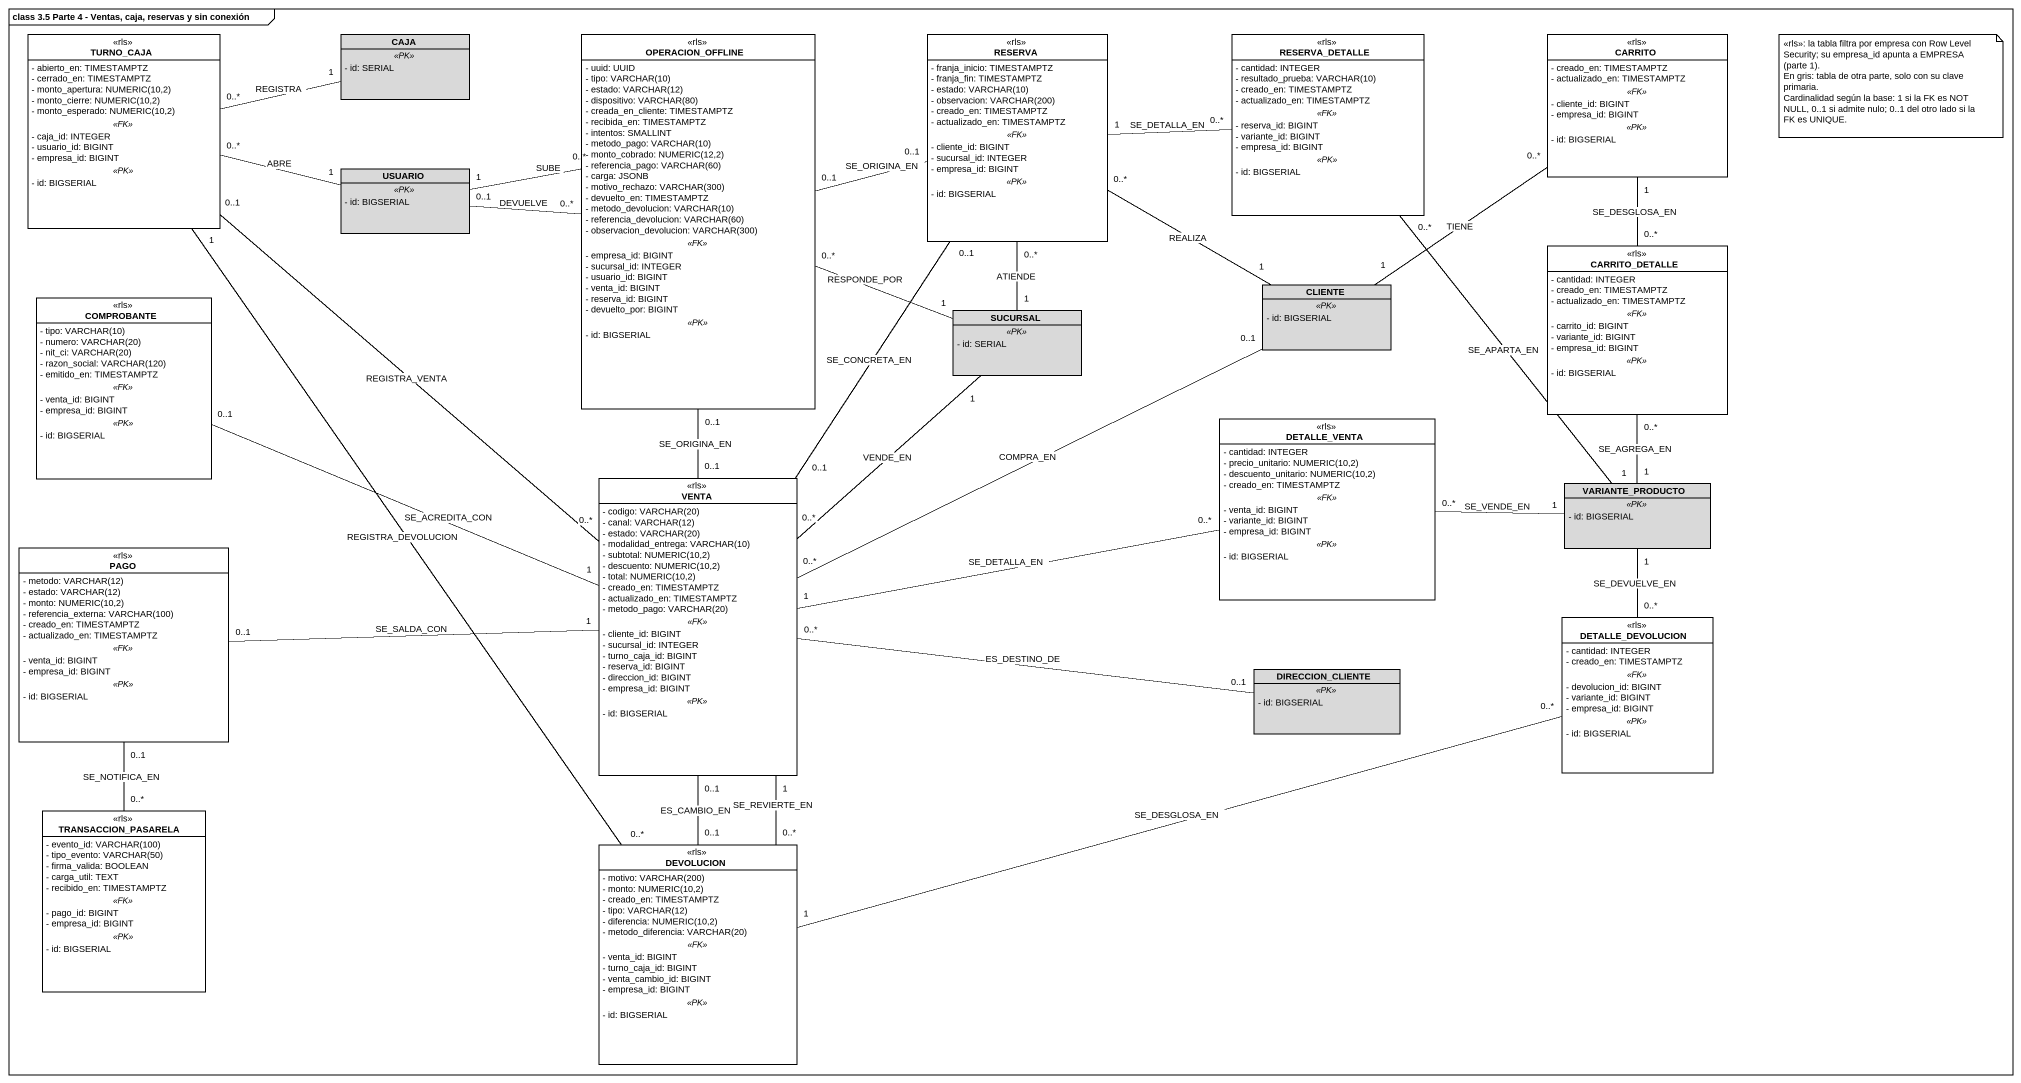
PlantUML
@startuml
mainframe class 3.5 Parte 4 - Ventas, caja, reservas y sin conexión
hide circle
hide empty members
skinparam classAttributeIconSize 0
class TURNO_CAJA <<rls>> {
  - abierto_en: TIMESTAMPTZ
  - cerrado_en: TIMESTAMPTZ
  {field} - monto_apertura: NUMERIC(10,2)
  {field} - monto_cierre: NUMERIC(10,2)
  {field} - monto_esperado: NUMERIC(10,2)
  .. <<FK>> ..
  - caja_id: INTEGER
  - usuario_id: BIGINT
  - empresa_id: BIGINT
  .. <<PK>> ..
  - id: BIGSERIAL
}
class CAJA #D9D9D9 {
  .. <<PK>> ..
  - id: SERIAL
}
class OPERACION_OFFLINE <<rls>> {
  - uuid: UUID
  {field} - tipo: VARCHAR(10)
  {field} - estado: VARCHAR(12)
  {field} - dispositivo: VARCHAR(80)
  - creada_en_cliente: TIMESTAMPTZ
  - recibida_en: TIMESTAMPTZ
  - intentos: SMALLINT
  {field} - metodo_pago: VARCHAR(10)
  {field} - monto_cobrado: NUMERIC(12,2)
  {field} - referencia_pago: VARCHAR(60)
  - carga: JSONB
  {field} - motivo_rechazo: VARCHAR(300)
  - devuelto_en: TIMESTAMPTZ
  {field} - metodo_devolucion: VARCHAR(10)
  {field} - referencia_devolucion: VARCHAR(60)
  {field} - observacion_devolucion: VARCHAR(300)
  .. <<FK>> ..
  - empresa_id: BIGINT
  - sucursal_id: INTEGER
  - usuario_id: BIGINT
  - venta_id: BIGINT
  - reserva_id: BIGINT
  - devuelto_por: BIGINT
  .. <<PK>> ..
  - id: BIGSERIAL
}
class RESERVA <<rls>> {
  - franja_inicio: TIMESTAMPTZ
  - franja_fin: TIMESTAMPTZ
  {field} - estado: VARCHAR(10)
  {field} - observacion: VARCHAR(200)
  - creado_en: TIMESTAMPTZ
  - actualizado_en: TIMESTAMPTZ
  .. <<FK>> ..
  - cliente_id: BIGINT
  - sucursal_id: INTEGER
  - empresa_id: BIGINT
  .. <<PK>> ..
  - id: BIGSERIAL
}
class RESERVA_DETALLE <<rls>> {
  - cantidad: INTEGER
  {field} - resultado_prueba: VARCHAR(10)
  - creado_en: TIMESTAMPTZ
  - actualizado_en: TIMESTAMPTZ
  .. <<FK>> ..
  - reserva_id: BIGINT
  - variante_id: BIGINT
  - empresa_id: BIGINT
  .. <<PK>> ..
  - id: BIGSERIAL
}
class CARRITO <<rls>> {
  - creado_en: TIMESTAMPTZ
  - actualizado_en: TIMESTAMPTZ
  .. <<FK>> ..
  - cliente_id: BIGINT
  - empresa_id: BIGINT
  .. <<PK>> ..
  - id: BIGSERIAL
}
class USUARIO #D9D9D9 {
  .. <<PK>> ..
  - id: BIGSERIAL
}
class CARRITO_DETALLE <<rls>> {
  - cantidad: INTEGER
  - creado_en: TIMESTAMPTZ
  - actualizado_en: TIMESTAMPTZ
  .. <<FK>> ..
  - carrito_id: BIGINT
  - variante_id: BIGINT
  - empresa_id: BIGINT
  .. <<PK>> ..
  - id: BIGSERIAL
}
class CLIENTE #D9D9D9 {
  .. <<PK>> ..
  - id: BIGSERIAL
}
class COMPROBANTE <<rls>> {
  {field} - tipo: VARCHAR(10)
  {field} - numero: VARCHAR(20)
  {field} - nit_ci: VARCHAR(20)
  {field} - razon_social: VARCHAR(120)
  - emitido_en: TIMESTAMPTZ
  .. <<FK>> ..
  - venta_id: BIGINT
  - empresa_id: BIGINT
  .. <<PK>> ..
  - id: BIGSERIAL
}
class SUCURSAL #D9D9D9 {
  .. <<PK>> ..
  - id: SERIAL
}
class DETALLE_VENTA <<rls>> {
  - cantidad: INTEGER
  {field} - precio_unitario: NUMERIC(10,2)
  {field} - descuento_unitario: NUMERIC(10,2)
  - creado_en: TIMESTAMPTZ
  .. <<FK>> ..
  - venta_id: BIGINT
  - variante_id: BIGINT
  - empresa_id: BIGINT
  .. <<PK>> ..
  - id: BIGSERIAL
}
class VENTA <<rls>> {
  {field} - codigo: VARCHAR(20)
  {field} - canal: VARCHAR(12)
  {field} - estado: VARCHAR(20)
  {field} - modalidad_entrega: VARCHAR(10)
  {field} - subtotal: NUMERIC(10,2)
  {field} - descuento: NUMERIC(10,2)
  {field} - total: NUMERIC(10,2)
  - creado_en: TIMESTAMPTZ
  - actualizado_en: TIMESTAMPTZ
  {field} - metodo_pago: VARCHAR(20)
  .. <<FK>> ..
  - cliente_id: BIGINT
  - sucursal_id: INTEGER
  - turno_caja_id: BIGINT
  - reserva_id: BIGINT
  - direccion_id: BIGINT
  - empresa_id: BIGINT
  .. <<PK>> ..
  - id: BIGSERIAL
}
class VARIANTE_PRODUCTO #D9D9D9 {
  .. <<PK>> ..
  - id: BIGSERIAL
}
class PAGO <<rls>> {
  {field} - metodo: VARCHAR(12)
  {field} - estado: VARCHAR(12)
  {field} - monto: NUMERIC(10,2)
  {field} - referencia_externa: VARCHAR(100)
  - creado_en: TIMESTAMPTZ
  - actualizado_en: TIMESTAMPTZ
  .. <<FK>> ..
  - venta_id: BIGINT
  - empresa_id: BIGINT
  .. <<PK>> ..
  - id: BIGSERIAL
}
class DETALLE_DEVOLUCION <<rls>> {
  - cantidad: INTEGER
  - creado_en: TIMESTAMPTZ
  .. <<FK>> ..
  - devolucion_id: BIGINT
  - variante_id: BIGINT
  - empresa_id: BIGINT
  .. <<PK>> ..
  - id: BIGSERIAL
}
class DIRECCION_CLIENTE #D9D9D9 {
  .. <<PK>> ..
  - id: BIGSERIAL
}
class TRANSACCION_PASARELA <<rls>> {
  {field} - evento_id: VARCHAR(100)
  {field} - tipo_evento: VARCHAR(50)
  - firma_valida: BOOLEAN
  - carga_util: TEXT
  - recibido_en: TIMESTAMPTZ
  .. <<FK>> ..
  - pago_id: BIGINT
  - empresa_id: BIGINT
  .. <<PK>> ..
  - id: BIGSERIAL
}
class DEVOLUCION <<rls>> {
  {field} - motivo: VARCHAR(200)
  {field} - monto: NUMERIC(10,2)
  - creado_en: TIMESTAMPTZ
  {field} - tipo: VARCHAR(12)
  {field} - diferencia: NUMERIC(10,2)
  {field} - metodo_diferencia: VARCHAR(20)
  .. <<FK>> ..
  - venta_id: BIGINT
  - turno_caja_id: BIGINT
  - venta_cambio_id: BIGINT
  - empresa_id: BIGINT
  .. <<PK>> ..
  - id: BIGSERIAL
}
TURNO_CAJA "0..1" -- "0..*" VENTA : REGISTRA_VENTA
TURNO_CAJA "1" -- "0..*" DEVOLUCION : REGISTRA_DEVOLUCION
CAJA "1" -left- "0..*" TURNO_CAJA : REGISTRA
RESERVA "0..1" -left- "0..1" OPERACION_OFFLINE : SE_ORIGINA_EN
RESERVA "1" -right- "0..*" RESERVA_DETALLE : SE_DETALLA_EN
RESERVA "0..1" -- "0..1" VENTA : SE_CONCRETA_EN
CARRITO "1" -- "0..*" CARRITO_DETALLE : SE_DESGLOSA_EN
USUARIO "1" -left- "0..*" TURNO_CAJA : ABRE
USUARIO "0..1" -right- "0..*" OPERACION_OFFLINE : DEVUELVE
USUARIO "1" -right- "0..*" OPERACION_OFFLINE : SUBE
CLIENTE "1" -left- "0..*" RESERVA : REALIZA
CLIENTE "1" -up- "0..*" CARRITO : TIENE
CLIENTE "0..1" -left- "0..*" VENTA : COMPRA_EN
SUCURSAL "1" -left- "0..*" OPERACION_OFFLINE : RESPONDE_POR
SUCURSAL "1" -up- "0..*" RESERVA : ATIENDE
SUCURSAL "1" -- "0..*" VENTA : VENDE_EN
VENTA "0..1" -up- "0..1" OPERACION_OFFLINE : SE_ORIGINA_EN
VENTA "1" -left- "0..1" COMPROBANTE : SE_ACREDITA_CON
VENTA "1" -right- "0..*" DETALLE_VENTA : SE_DETALLA_EN
VENTA "1" -left- "0..1" PAGO : SE_SALDA_CON
VENTA "0..1" -- "0..1" DEVOLUCION : ES_CAMBIO_EN
VENTA "1" -- "0..*" DEVOLUCION : SE_REVIERTE_EN
VARIANTE_PRODUCTO "1" -up- "0..*" RESERVA_DETALLE : SE_APARTA_EN
VARIANTE_PRODUCTO "1" -up- "0..*" CARRITO_DETALLE : SE_AGREGA_EN
VARIANTE_PRODUCTO "1" -left- "0..*" DETALLE_VENTA : SE_VENDE_EN
VARIANTE_PRODUCTO "1" -- "0..*" DETALLE_DEVOLUCION : SE_DEVUELVE_EN
PAGO "0..1" -- "0..*" TRANSACCION_PASARELA : SE_NOTIFICA_EN
DIRECCION_CLIENTE "0..1" -left- "0..*" VENTA : ES_DESTINO_DE
DEVOLUCION "1" -right- "0..*" DETALLE_DEVOLUCION : SE_DESGLOSA_EN
note as N1
  <<rls>>: la tabla filtra por empresa con Row Level Security; su empresa_id apunta a EMPRESA (parte 1).
  En gris: tabla de otra parte, solo con su clave primaria.
  Cardinalidad según la base: 1 si la FK es NOT NULL, 0..1 si admite nulo; 0..1 del otro lado si la FK es UNIQUE.
end note
@enduml
